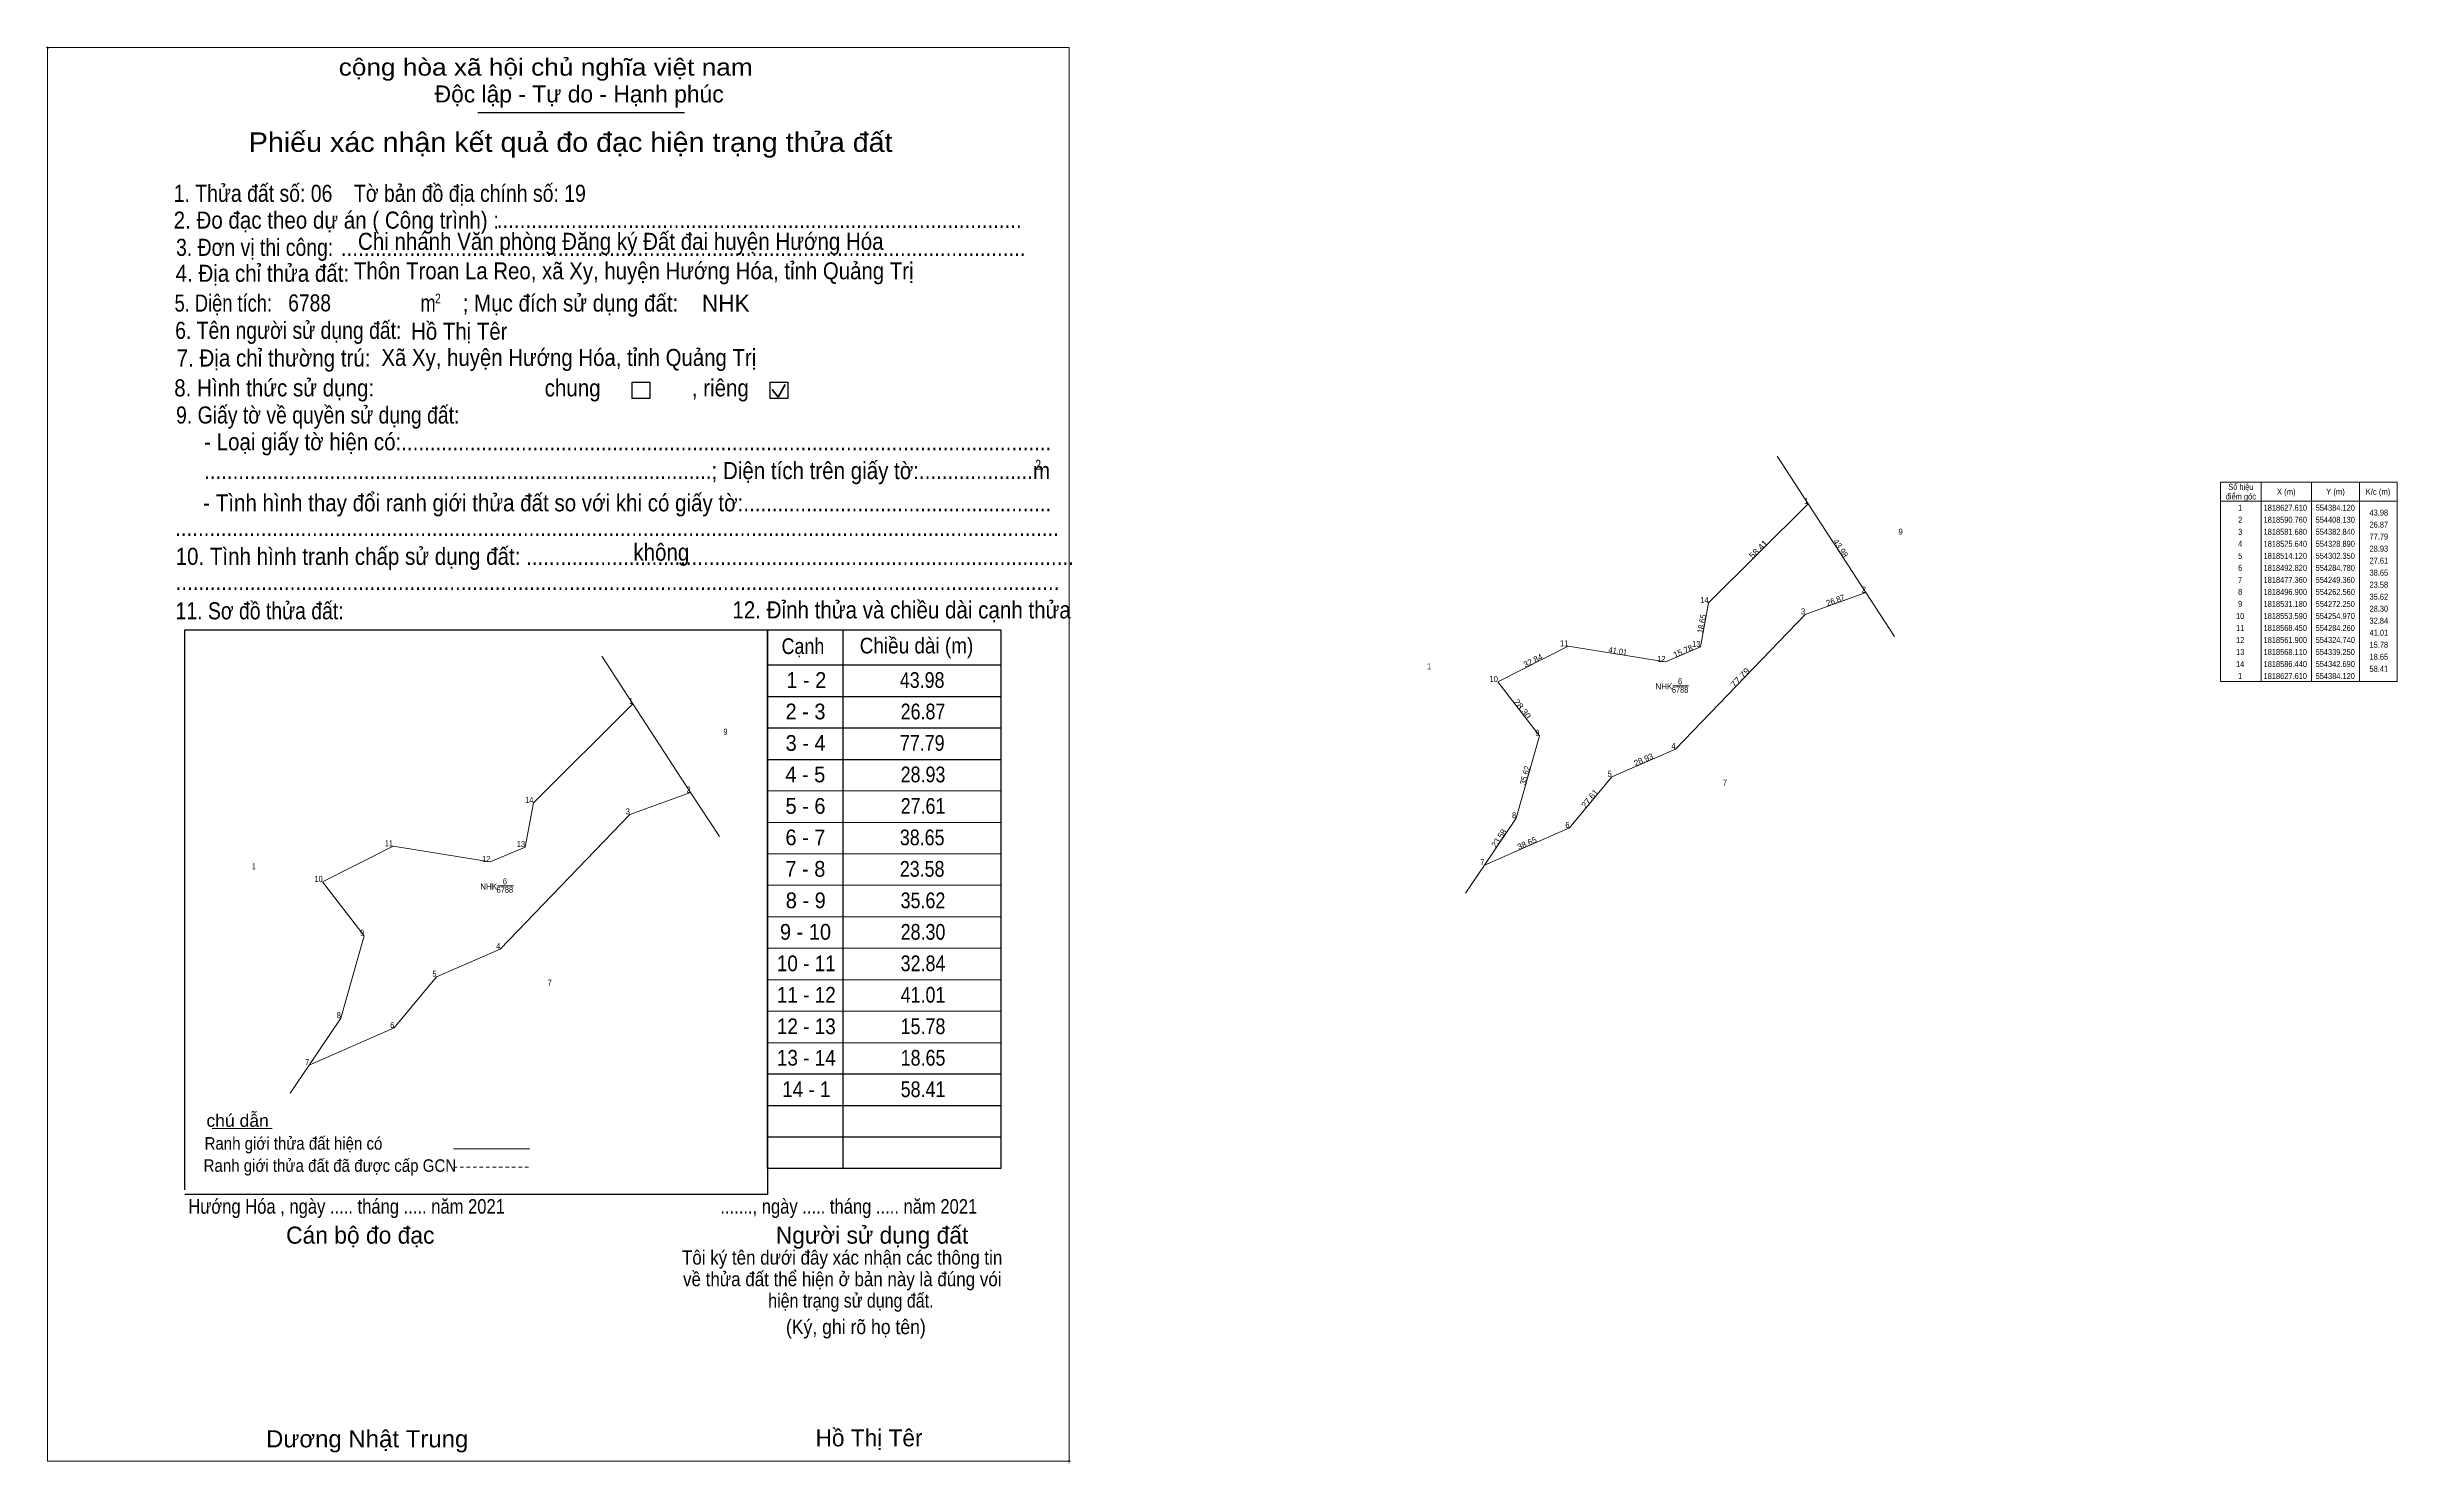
# Model space of a CAD drawing. Header units: metres. Extents: x 553651 to 554629, y 1818228 to 1818818.
import ezdxf
from ezdxf.enums import TextEntityAlignment as Align

# ---------------------------------------------------------------- set-up
doc = ezdxf.new("R2010")
doc.units = ezdxf.units.M
doc.header["$PDMODE"] = 32
doc.header["$PDSIZE"] = 0.5
doc.linetypes.add('SHORT_DASHED', pattern=[2.7, 1.5, -1.2])
for name, color, linetype, lineweight in [('1', 7, 'Continuous', 13), ('10', 7, 'Continuous', 13), ('17', 7, 'Continuous', 13), ('2', 7, 'Continuous', 25), ('30', 7, 'Continuous', 25), ('6', 7, 'Continuous', 13), ('63', 7, 'Continuous', 13)]:
    doc.layers.add(name, color=color, linetype=linetype, lineweight=lineweight)

msp = doc.modelspace()

# ---------------------------------------------------------------- linework, layer by layer
at = {"layer": '1'}
for points in [[(554384.12, 1818627.61), (554408.13, 1818590.76), (554382.84, 1818581.68), (554328.89, 1818525.64), (554302.35, 1818514.12), (554284.78, 1818492.82), (554249.36, 1818477.36), (554262.56, 1818496.9), (554272.25, 1818531.18), (554254.97, 1818553.59), (554284.26, 1818568.45), (554324.74, 1818561.9), (554339.25, 1818568.11), (554342.69, 1818586.44)], [(553895, 1818544.41), (553919.01, 1818507.56), (553893.72, 1818498.48), (553839.77, 1818442.44), (553813.23, 1818430.92), (553795.66, 1818409.62), (553760.24, 1818394.16), (553773.44, 1818413.7), (553783.13, 1818447.98), (553765.85, 1818470.39), (553795.14, 1818485.25), (553835.62, 1818478.7), (553850.13, 1818484.91), (553853.57, 1818503.24)]]:
    msp.add_lwpolyline(points, close=True, dxfattribs=at)
at = {"layer": '10'}
for p, q in [((554327.75, 1818551.97), (554334.36, 1818551.97)), ((553838.63, 1818468.77), (553845.24, 1818468.77))]:
    msp.add_line(p, q, dxfattribs=at)
for points in [[(554371.2, 1818647.45), (554408.13, 1818590.76), (554420.07, 1818572.44)], [(554384.12, 1818627.61), (554342.69, 1818586.44), (554339.25, 1818568.11), (554324.74, 1818561.9), (554284.26, 1818568.45), (554254.97, 1818553.59), (554272.25, 1818531.18), (554262.56, 1818496.9), (554249.36, 1818477.36), (554241.47, 1818465.68)], [(554249.36, 1818477.36), (554284.78, 1818492.82), (554302.35, 1818514.12), (554328.89, 1818525.64), (554382.84, 1818581.68), (554408.13, 1818590.76)], [(553882.08, 1818564.25), (553919.01, 1818507.56), (553930.95, 1818489.24)], [(553895, 1818544.41), (553853.57, 1818503.24), (553850.13, 1818484.91), (553835.62, 1818478.7), (553795.14, 1818485.25), (553765.85, 1818470.39), (553783.13, 1818447.98), (553773.44, 1818413.7), (553760.24, 1818394.16), (553752.35, 1818382.48)], [(553760.24, 1818394.16), (553795.66, 1818409.62), (553813.23, 1818430.92), (553839.77, 1818442.44), (553893.72, 1818498.48), (553919.01, 1818507.56)]]:
    msp.add_lwpolyline(points, dxfattribs=at)
at = {"layer": '17'}
msp.add_line((553719.82, 1818367.84), (553744.88, 1818367.84), dxfattribs=at)
at = {"layer": '2'}
for p, q in [((553830.45, 1818790.47), (553916.43, 1818790.47)), ((553708.54, 1818575.23), (553950.96, 1818575.23)), ((553708.54, 1818342.23), (553708.54, 1818575.23)), ((553950.96, 1818340.32), (553708.54, 1818340.32))]:
    msp.add_line(p, q, dxfattribs=at)
at = {"layer": '2', "lineweight": 35}
for p, q in [((553952.94, 1818675.22), (553955.36, 1818672.08)), ((553955.36, 1818672.08), (553958.3, 1818677.34))]:
    msp.add_line(p, q, dxfattribs=at)
at = {"layer": '2', "lineweight": 13}
msp.add_lwpolyline([(553651.37, 1818817.44), (554076.55, 1818817.44), (554076.55, 1818229.36), (553651.37, 1818229.36)], close=True, dxfattribs=at)
at = {"layer": '2'}
for points in [[(553894.65, 1818678.25), (553901.95, 1818678.25), (553901.95, 1818671.44), (553894.65, 1818671.44)], [(553952.1, 1818678.25), (553959.4, 1818678.25), (553959.4, 1818671.44), (553952.1, 1818671.44)]]:
    msp.add_lwpolyline(points, close=True, dxfattribs=at)
for p in [(553651.37, 1818817.44), (554076.55, 1818229.36)]:
    msp.add_point(p, dxfattribs=at)
at = {"layer": '30'}
for p, q in [((553950.96, 1818351.12), (553950.96, 1818575.25)), ((553950.96, 1818575.25), (554048.08, 1818575.25)), ((553982.39, 1818575.25), (553982.39, 1818351.12)), ((554048.08, 1818575.25), (554048.08, 1818351.12)), ((553950.96, 1818560.63), (554048.08, 1818560.63)), ((553950.96, 1818547.54), (554048.08, 1818547.54)), ((553950.96, 1818534.45), (554048.08, 1818534.45)), ((553950.96, 1818521.35), (554048.08, 1818521.35)), ((554048.08, 1818390.41), (553950.96, 1818390.41)), ((554048.08, 1818377.3), (553950.96, 1818377.3)), ((554048.08, 1818364.21), (553950.96, 1818364.21)), ((554048.08, 1818351.12), (553950.96, 1818351.12))]:
    msp.add_line(p, q, dxfattribs=at)
at = {"layer": '30', "lineweight": 13}
for p, q in [((553950.96, 1818508.26), (554048.08, 1818508.26)), ((553950.96, 1818495.17), (554048.08, 1818495.17)), ((553950.96, 1818482.07), (554048.08, 1818482.07)), ((553950.96, 1818468.98), (554048.08, 1818468.98)), ((553950.96, 1818455.88), (554048.08, 1818455.88)), ((553950.96, 1818442.79), (554048.08, 1818442.79)), ((553950.96, 1818429.69), (554048.08, 1818429.69)), ((553950.96, 1818416.6), (554048.08, 1818416.6)), ((553950.96, 1818403.5), (554048.08, 1818403.5)), ((553950.96, 1818390.4), (554048.08, 1818390.4)), ((553950.96, 1818377.31), (554048.08, 1818377.31)), ((553950.96, 1818364.22), (554048.08, 1818364.22))]:
    msp.add_line(p, q, dxfattribs=at)
at = {"layer": '6'}
msp.add_line((553820.33, 1818359.39), (553852.01, 1818359.39), dxfattribs=at)
at = {"layer": '6', "linetype": 'SHORT_DASHED'}
msp.add_line((553820.33, 1818351.66), (553852.01, 1818351.66), dxfattribs=at)
at = {"layer": '63'}
for p, q in [((554572.58, 1818636.73), (554572.58, 1818553.73)), ((554593.58, 1818636.73), (554593.58, 1818553.73)), ((554613.58, 1818636.73), (554613.58, 1818553.73)), ((554555.78, 1818628.73), (554629.18, 1818628.73))]:
    msp.add_line(p, q, dxfattribs=at)
at = {"layer": '63', "lineweight": 25}
msp.add_line((553950.96, 1818575.24), (553950.96, 1818340.32), dxfattribs=at)
at = {"layer": '63'}
msp.add_lwpolyline([(554555.78, 1818636.73), (554629.18, 1818636.73), (554629.18, 1818553.73), (554555.78, 1818553.73)], close=True, dxfattribs=at)

# ---------------------------------------------------------------- texts
at = {"layer": '1'}
for s, width, p in [('9', 0.8, (554422.62, 1818614.81)), ('1', 0.65, (554226.31, 1818558.84)), ('6788', 0.85, (554330.8, 1818549.06)), ('6', 0.8, (554330.805, 1818552.57)), ('9', 0.8, (553933.5, 1818531.61)), ('7', 0.75, (554349.445, 1818510.36)), ('1', 0.65, (553737.19, 1818475.64)), ('6788', 0.85, (553841.68, 1818465.86)), ('6', 0.8, (553841.685, 1818469.37)), ('7', 0.75, (553860.325, 1818427.16))]:
    msp.add_text(s, height=2.5, dxfattribs=dict(at, width=width)).set_placement(p, align=Align.CENTER)
for p in [(554324.08, 1818550.43), (553834.96, 1818467.23)]:
    msp.add_text('NHK', height=2.5, dxfattribs=at).set_placement(p, align=Align.CENTER)
at = {"layer": '10'}
for s, height, width, p in [('1 - 2', 6.547, 0.95, (553967.14, 1818551.1)), ('43.98', 6.54, 0.85, (554015.355, 1818551.1)), ('2 - 3', 6.547, 0.95, (553966.805, 1818538.01)), ('26.87', 6.54, 0.85, (554015.705, 1818538.01)), ('3 - 4', 6.547, 0.95, (553966.855, 1818524.92)), ('77.79', 6.54, 0.85, (554015.38, 1818524.92)), ('4 - 5', 6.547, 0.95, (553966.725, 1818511.82)), ('28.93', 6.54, 0.85, (554015.715, 1818511.82)), ('5 - 6', 6.547, 0.95, (553966.805, 1818498.72)), ('27.61', 6.54, 0.85, (554015.72, 1818498.72)), ('6 - 7', 6.547, 0.95, (553966.77, 1818485.63)), ('38.65', 6.54, 0.85, (554015.365, 1818485.63)), ('7 - 8', 6.547, 0.95, (553966.755, 1818472.54)), ('23.58', 6.54, 0.85, (554015.355, 1818472.54)), ('8 - 9', 6.547, 0.95, (553966.915, 1818459.44)), ('35.62', 6.54, 0.85, (554015.695, 1818459.44)), ('9 - 10', 6.547, 0.95, (553966.8, 1818446.34)), ('28.30', 6.54, 0.85, (554015.715, 1818446.34)), ('10 - 11', 6.54, 0.9, (553967.14, 1818433.25)), ('32.84', 6.54, 0.85, (554015.715, 1818433.25)), ('11 - 12', 6.54, 0.9, (553967.14, 1818420.16)), ('41.01', 6.54, 0.85, (554015.72, 1818420.16)), ('12 - 13', 6.54, 0.9, (553967.14, 1818407.06)), ('15.78', 6.54, 0.85, (554015.715, 1818407.06)), ('13 - 14', 6.54, 0.9, (553967.14, 1818393.96)), ('18.65', 6.54, 0.85, (554015.725, 1818393.96)), ('14 - 1', 6.54, 0.9, (553967.145, 1818380.86)), ('58.41', 6.54, 0.85, (554015.72, 1818380.86))]:
    msp.add_text(s, height=height, dxfattribs=dict(at, width=width)).set_placement(p, align=Align.CENTER)
at = {"layer": '2'}
for s, height, width, p in [('cộng hòa xã hội chủ nghĩa việt nam', 7.097, 1.15, (553772.52, 1818805.79)), ('1. Thửa đất số: 06    Tờ bản đồ địa chính số: 19', 7.11, 0.85, (553703.84, 1818753.28)), ('2. Đo đạc theo dự án ( Công trình) : ', 7.101, 0.9, (553703.84, 1818742.14)), ('............................................................................................', 7.101, 0.9, (553838.33, 1818742.38)), ('3. Đơn vị thi công:', 7.101, 0.85, (553704.84, 1818730.82)), ('........................................................................................................................', 7.101, 0.9, (553773.44, 1818730.82)), ('Chi nhánh Văn phòng Đăng ký Đất đai huyện Hướng Hóa', 7.095, 0.9, (553780.54, 1818733.31)), ('4. Địa chỉ thửa đất:', 7.101, 0.9, (553704.65, 1818720.02)), ('Thôn Troan La Reo, xã Xy, huyện Hướng Hóa, tỉnh Quảng Trị', 7.05, 0.9, (553778.86, 1818721.07)), ('5. Diện tích:', 7.101, 0.8, (553704.22, 1818707.63)), ('6788', 7.05, 0.85, (553751.5, 1818707.74)), ('m', 7.097, 0.8, (553806.56, 1818707.63)), ('2', 4.055, 0.8, (553812.6, 1818711.04)), ('; Mục đích sử dụng đất:', 7.097, 0.9, (553824.12, 1818707.63)), ('6. Tên người sử dụng đất:', 7.101, 0.85, (553704.46, 1818696.3)), ('Hồ Thị Têr', 7.05, 0.9, (553802.68, 1818695.92)), ('7. Địa chỉ thường trú:', 7.101, 0.9, (553705.08, 1818684.78)), ('Xã Xy, huyện Hướng Hóa, tỉnh Quảng Trị', 7.05, 0.9, (553790.28, 1818685.02)), ('8. Hình thức sử dụng:', 7.101, 0.9, (553704.08, 1818672.35)), ('chung                , riêng', 7.097, 0.9, (553858.25, 1818672.35)), ('9. Giấy tờ về quyền sử dụng đất:', 7.101, 0.85, (553704.84, 1818661.07)), ('     - Loại giấy tờ hiện có:..................................................................................................................', 7.097, 0.9, (553704.65, 1818649.94)), ('     .........................................................................................; Diện tích trên giấy tờ:....................m', 7.097, 0.9, (553704.65, 1818637.94)), ('2', 4.055, 0.8, (554062.44, 1818641.92)), ('     - Tình hình thay đổi ranh giới thửa đất so với khi có giấy tờ:......................................................', 7.097, 0.9, (553704.28, 1818624.54)), ('...........................................................................................................................................................', 7.097, 0.9, (553704.46, 1818614.27)), ('10. Tình hình tranh chấp sử dụng đất: ................................................................................................', 7.101, 0.9, (553704.65, 1818602.27)), ('không', 7.097, 0.9, (553895.16, 1818604)), ('11. Sơ đồ thửa đất:', 7.101, 0.85, (553704.65, 1818579.62)), ('...........................................................................................................................................................', 7.097, 0.9, (553704.65, 1818591.76)), ('12. Đỉnh thửa và chiều dài cạnh thửa', 7.11, 0.9, (553936.37, 1818580)), ('Hướng Hóa , ngày ..... tháng ..... năm 2021', 6.065, 0.85, (553709.93, 1818332.38)), ('......., ngày ..... tháng ..... năm 2021', 6.065, 0.85, (553931.36, 1818332.38)), ('(Ký, ghi rõ họ tên)', 6.083, 0.9, (553958.68, 1818282.26)), ('Dương Nhật Trung', 7.104, 1.05, (553742.28, 1818235.18))]:
    msp.add_text(s, height=height, dxfattribs=dict(at, width=width)).set_placement(p)
for s, height, p in [('Độc lập - Tự do - Hạnh phúc', 7.097, (553812.46, 1818794.62)), ('NHK', 7.05, (553923.68, 1818707.58)), ('Cán bộ đo đạc', 7.097, (553750.64, 1818319.9)), ('Người sử dụng đất', 7.097, (553954.44, 1818319.9)), ('Hồ Thị Têr', 7.05, (553970.98, 1818235.6))]:
    msp.add_text(s, height=height, dxfattribs=at).set_placement(p)
for s, height, width, p in [('Phiếu xác nhận kết quả đo đạc hiện trạng thửa đất', 8.109, 1.1, (553869.065, 1818774.06)), ('Tôi ký tên dưới đây xác nhận các thông tin', 5.863, 0.9, (553982.05, 1818311.2)), ('về thửa đất thể hiện ở bản này là đúng vói', 5.863, 0.9, (553982.12, 1818302.22)), ('hiện trạng sử dụng đất.', 5.85, 0.85, (553985.695, 1818293.3))]:
    msp.add_text(s, height=height, dxfattribs=dict(at, width=width)).set_placement(p, align=Align.CENTER)
msp.add_text('.', height=2.028, dxfattribs=at).set_placement((554076.493, 1818228.26), align=Align.CENTER)
at = {"layer": '30'}
for s, width, p in [('Cạnh', 0.85, (553956.84, 1818565.19)), ('Chiều dài (m)', 0.9, (553989.36, 1818565.42))]:
    msp.add_text(s, height=6.547, dxfattribs=dict(at, width=width)).set_placement(p)
at = {"layer": '6'}
for s, height, width, p in [('chú dẫn', 5.196, 1.05, (553717.48, 1818368.51)), ('Ranh giới thửa đất hiện có ', 5.196, 0.9, (553716.7, 1818359.02)), ('Ranh giới thửa đất đã được cấp GCN', 5.21, 0.9, (553716.28, 1818349.79))]:
    msp.add_text(s, height=height, dxfattribs=dict(at, width=width)).set_placement(p)
at = {"layer": '63'}
for s, width, p in [('Số hiệu', 0.85, (554564.18, 1818633.48)), ('X (m)', 0.95, (554583.08, 1818631.48)), ('Y (m)', 0.95, (554603.575, 1818631.48)), ('K/c (m)', 0.95, (554621.28, 1818631.48)), ('điểm góc', 0.9, (554564.18, 1818629.48)), (' 1', 0.75, (554563.475, 1818624.78)), ('1818627.610', 0.85, (554582.68, 1818624.78)), ('554384.120', 0.85, (554603.485, 1818624.78)), (' 3', 0.8, (554563.48, 1818614.78)), (' 2', 0.85, (554563.48, 1818619.78)), ('1818590.760', 0.85, (554582.68, 1818619.78)), ('1818581.680', 0.85, (554582.68, 1818614.78)), ('554408.130', 0.85, (554603.485, 1818619.78)), ('554382.840', 0.85, (554603.485, 1818614.78)), (' 4', 0.85, (554563.475, 1818609.78)), (' 5', 0.8, (554563.48, 1818604.78)), ('1818525.640', 0.85, (554582.68, 1818609.78)), ('1818514.120', 0.85, (554582.68, 1818604.78)), ('554328.890', 0.85, (554603.485, 1818609.78)), ('554302.350', 0.85, (554603.485, 1818604.78)), (' 6', 0.85, (554563.48, 1818599.78)), (' 7', 0.8, (554563.48, 1818594.78)), ('1818492.820', 0.85, (554582.68, 1818599.78)), ('1818477.360', 0.85, (554582.68, 1818594.78)), ('554284.780', 0.85, (554603.485, 1818599.78)), ('554249.360', 0.85, (554603.485, 1818594.78)), (' 9', 0.85, (554563.475, 1818584.78)), (' 8', 0.8, (554563.48, 1818589.78)), ('1818496.900', 0.85, (554582.68, 1818589.78)), ('1818531.180', 0.85, (554582.68, 1818584.78)), ('554262.560', 0.85, (554603.485, 1818589.78)), ('554272.250', 0.85, (554603.485, 1818584.78)), (' 10', 0.85, (554563.475, 1818579.78)), (' 11', 0.8, (554563.475, 1818574.78)), ('1818553.590', 0.85, (554582.68, 1818579.78)), ('1818568.450', 0.85, (554582.68, 1818574.78)), ('554254.970', 0.85, (554603.485, 1818579.78)), ('554284.260', 0.85, (554603.485, 1818574.78)), (' 12', 0.85, (554563.48, 1818569.78)), (' 13', 0.85, (554563.48, 1818564.78)), ('1818561.900', 0.85, (554582.68, 1818569.78)), ('1818568.110', 0.85, (554582.68, 1818564.78)), ('554324.740', 0.85, (554603.485, 1818569.78)), ('554339.250', 0.85, (554603.485, 1818564.78)), (' 14', 0.85, (554563.475, 1818559.78)), (' 1', 0.75, (554563.475, 1818554.78)), ('1818586.440', 0.85, (554582.68, 1818559.78)), ('1818627.610', 0.85, (554582.68, 1818554.78)), ('554342.690', 0.85, (554603.485, 1818559.78)), ('554384.120', 0.85, (554603.485, 1818554.78))]:
    msp.add_text(s, height=2.5, dxfattribs=dict(at, width=width)).set_placement(p, align=Align.CENTER)
for s, width, p in [(' 1', 0.75, (554384.12, 1818627.61)), ('43.98', 0.85, (554625.48, 1818622.78)), ('26.87', 0.85, (554625.48, 1818617.78)), ('77.79', 0.85, (554625.48, 1818612.78)), ('28.93', 0.85, (554625.48, 1818607.78)), ('27.61', 0.85, (554625.48, 1818602.78)), ('38.65', 0.85, (554625.48, 1818597.78)), ('23.58', 0.85, (554625.48, 1818592.78)), (' 14', 0.85, (554342.69, 1818586.44)), (' 2', 0.85, (554408.13, 1818590.76)), ('35.62', 0.85, (554625.48, 1818587.78)), ('28.30', 0.85, (554625.48, 1818582.78)), (' 3', 0.8, (554382.84, 1818581.68)), ('32.84', 0.85, (554625.48, 1818577.78)), (' 11', 0.8, (554284.26, 1818568.45)), (' 13', 0.85, (554339.25, 1818568.11)), ('41.01', 0.85, (554625.48, 1818572.78)), ('15.78', 0.85, (554625.48, 1818567.78)), (' 10', 0.85, (554254.97, 1818553.59)), (' 12', 0.85, (554324.74, 1818561.9)), ('58.41', 0.85, (554625.48, 1818557.78)), ('18.65', 0.85, (554625.48, 1818562.78)), (' 1', 0.75, (553895, 1818544.41)), (' 9', 0.85, (554272.25, 1818531.18)), (' 4', 0.85, (554328.89, 1818525.64)), (' 2', 0.85, (553919.01, 1818507.56)), (' 5', 0.8, (554302.35, 1818514.12)), (' 14', 0.85, (553853.57, 1818503.24)), (' 3', 0.8, (553893.72, 1818498.48)), (' 8', 0.8, (554262.56, 1818496.9)), (' 11', 0.8, (553795.14, 1818485.25)), (' 13', 0.85, (553850.13, 1818484.91)), (' 6', 0.85, (554284.78, 1818492.82)), (' 12', 0.85, (553835.62, 1818478.7)), (' 7', 0.8, (554249.36, 1818477.36)), (' 10', 0.85, (553765.85, 1818470.39)), (' 9', 0.85, (553783.13, 1818447.98)), (' 4', 0.85, (553839.77, 1818442.44)), (' 5', 0.8, (553813.23, 1818430.92)), (' 8', 0.8, (553773.44, 1818413.7)), (' 6', 0.85, (553795.66, 1818409.62)), (' 7', 0.8, (553760.24, 1818394.16))]:
    msp.add_text(s, height=2.5, dxfattribs=dict(at, width=width)).set_placement(p, align=Align.RIGHT)
for p in [(554377.595, 1818621.12), (553888.475, 1818537.92)]:
    msp.add_text('D', height=0.01, dxfattribs=at).set_placement(p, align=Align.CENTER)
for s, rotation, width, p in [('58.41', 44.82, 1.1, (554364.274, 1818607.893)), ('26.87', 19.75, 0.95, (554395.908, 1818586.373)), ('18.65', 79.371, 0.9, (554341.015, 1818577.514)), ('41.01', 350.809, 0.9, (554304.695, 1818565.14)), ('77.79', 46.089, 1.15, (554356.699, 1818554.528)), ('28.30', 307.635, 1.1, (554264.194, 1818541.613)), ('35.62', 74.216, 0.95, (554267.503, 1818514.39)), ('27.61', 50.481, 1.05, (554294.214, 1818504.265))]:
    msp.add_text(s, height=2.5, rotation=rotation, dxfattribs=dict(at, width=width)).set_placement(p, align=Align.CENTER)
for s, rotation, p in [('43.98', 303.087, (554396.573, 1818608.492)), ('15.78', 23.17, (554332.498, 1818565.211)), ('32.84', 26.901, (554270.184, 1818561.31)), ('28.93', 23.464, (554316.117, 1818520.095)), ('23.58', 55.96, (554256.439, 1818487.83)), ('38.65', 23.58, (554267.58, 1818485.314))]:
    msp.add_text(s, height=2.5, rotation=rotation, dxfattribs=at).set_placement(p, align=Align.CENTER)

doc.saveas('drawing.dxf')
